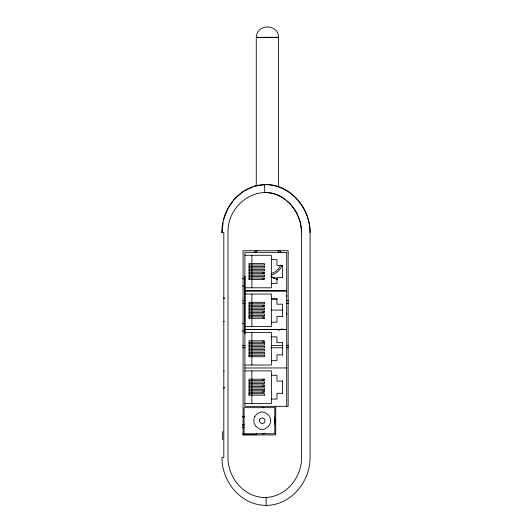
<?xml version="1.0" encoding="UTF-8"?>
<svg xmlns="http://www.w3.org/2000/svg" width="532" height="532" viewBox="0 0 532 532"><rect width="100%" height="100%" fill="white"/><g stroke="black" fill="none" stroke-linecap="round" stroke-linejoin="round"><path stroke-width="0.8" d="M221.944 232.624C221.212 208.305 240.757 184.192 266 184.564C291.077 184.69 310.356 208.418 310.056 232.624L310.056 457.154C310.442 481.36 291.257 505.161 266.173 505.4C241.096 505.38 221.724 481.733 221.944 457.527L223.812 457.527L223.812 232.624L221.944 232.624L223.161 222.516M223.447 220.182L227.842 208.591L234.845 198.636L243.363 191.513M243.969 191.001L252.474 187.158M279.2 330.073L282.233 328.916M278.183 330.106L281.308 329.042M254.595 186.2L266 184.564M256.876 37.579L256.504 37.579C255.965 23.474 279.001 23.474 278.469 37.579M257.973 37.579L278.09 37.579M244.893 255.26L271.373 255.26L271.373 287.792L244.893 287.792M271.373 259.609L276.953 259.609L276.953 265.415L282.532 265.415M249.076 264.996L264.397 264.996M249.076 266.446L264.397 266.446M249.076 267.895L264.397 267.895L264.344 266.446M249.076 269.345L264.397 269.345M249.076 270.801L264.397 270.801L264.344 269.345M249.076 272.251L264.397 272.251M249.076 273.701L264.397 273.701L264.344 272.251M249.076 275.15L264.397 275.15M249.076 276.6L264.397 276.6L264.344 275.15M282.532 277.631L276.953 277.631L276.953 283.436L271.373 283.436M249.076 278.056L264.397 278.056M242.519 278.735L244.926 278.735M242.519 286.076L244.926 286.076M286.721 290.691L244.893 290.691L244.893 252.354L286.721 252.354L286.721 329.461L244.893 329.461L244.893 291.124L286.721 291.124M244.893 294.03L271.373 294.03L271.373 326.562L244.893 326.562M286.416 295.839L286.781 295.839M286.416 296.051L286.781 296.051M271.373 298.379L276.953 298.379L276.953 304.184L282.532 304.184L282.532 316.474M223.812 298.512L224.338 298.512M271.387 299.636L277.059 299.636M242.772 300.427L245.252 300.427M286.642 300.427L288.297 300.427M264.397 302.316L249.076 302.316L249.076 318.276L264.397 318.276M242.665 303.293L245.126 303.293M286.156 303.267L288.736 303.26M249.076 303.765L264.397 303.765L264.344 302.316M249.076 305.215L264.397 305.215M249.076 306.665L264.397 306.665L264.344 305.215M249.076 308.114L264.397 308.114M249.076 309.571L264.397 309.571L264.344 308.114M271.387 310.096L282.731 310.096M249.076 311.021L264.397 311.021M249.076 312.47L264.397 312.47L264.344 311.021M286.416 313.7L286.781 313.7M286.416 313.907L286.781 313.907M249.076 313.92L264.397 313.92L264.344 315.37M249.076 315.37L264.397 315.37M282.532 316.4L276.953 316.4L276.953 322.206L271.373 322.206M249.076 316.826L264.397 316.826L264.344 318.276M223.812 321.601L224.324 321.601M242.519 323.689L244.926 323.689M242.519 331.03L244.926 331.03M244.893 332.507L271.373 332.507L271.373 365.038L244.893 365.038M271.373 336.862L276.953 336.862L276.953 342.668L282.532 342.668M249.076 342.242L264.397 342.242M249.076 343.692L264.397 343.692M249.076 345.148L264.397 345.148L264.344 343.692M242.492 345.428L245.152 345.421M271.413 345.408L283.031 345.401M286.189 345.394L288.763 345.394M249.076 346.598L264.397 346.598M242.772 347.755L245.252 347.755M270.914 347.755L282.505 347.755M286.642 347.755L288.297 347.755M249.076 348.048L264.397 348.048L264.344 346.598M249.076 349.497L264.397 349.497M249.076 350.947L264.397 350.947L264.344 349.497M249.076 352.403L264.397 352.403L264.344 353.853M249.076 353.853L264.397 353.853M282.532 354.884L276.953 354.884L276.953 360.683L271.373 360.683M249.076 355.303L264.397 355.303M244.893 367.998L286.721 367.938M244.893 370.904L271.373 370.904L271.373 403.429L244.893 403.429M223.812 371.13L224.324 371.13M271.373 375.253L276.953 375.253L276.953 381.058L282.532 381.058M264.397 379.183L249.076 379.183L249.076 395.143L264.397 395.143M249.076 380.639L264.397 380.639L264.344 379.183M249.076 382.089L264.397 382.089M249.076 383.539L264.397 383.539L264.344 382.089M249.076 384.988L264.397 384.988L264.344 386.438M249.076 386.438L264.397 386.438M223.812 387.382L224.338 387.382M249.076 387.894L264.397 387.894L264.344 389.344M249.076 389.344L264.397 389.344M249.076 390.794L264.397 390.794M249.076 392.244L264.397 392.244L264.344 390.794M282.532 393.274L276.953 393.274L276.953 399.08L271.373 399.08M249.076 393.693L264.397 393.693L264.344 395.143M242.486 416.363L244.122 416.363M242.545 416.948L244.082 416.948M242.545 424.489L244.082 424.489M242.486 425.075L244.122 425.075M242.492 427.336L244.075 427.336M242.545 433.779L274.771 433.779L274.771 407.658L244.082 407.658L244.075 435.309M242.818 434.651L256.637 434.651L256.637 433.779M271.154 277.245L277.405 279.36M270.855 276.494L277.684 279.087M283.21 197.857C258.313 181.678 226.858 204.833 228.009 232.624L228.009 457.34C227.763 477.556 243.862 497.373 264.81 497.48C285.757 497.373 301.857 477.556 301.604 457.34L301.604 232.624L300.447 223.028M283.842 198.389L285.112 199.453M286.382 200.517L290.831 204.235L296.676 212.547L300.354 222.23M310.056 232.624C310.01 208.025 290.02 184.225 264.537 184.564L264.81 192.478C285.671 192.677 301.551 212.567 301.604 232.624M286.721 406.335L286.721 329.607L244.893 329.607L244.893 406.335L288.158 406.335L288.158 250.725L243.064 250.725L243.064 434.943L275.729 434.943L275.729 406.335M282.532 265.342L282.532 277.704M282.532 342.595L282.532 354.95M282.532 380.985L282.532 393.348M278.595 186.699L278.595 37.287L256.271 37.287L256.271 185.874M266.173 497.287L266.173 505.4M264.344 264.996L264.397 263.546L249.076 263.546L249.076 279.506L264.397 279.506L264.344 278.056M264.344 342.242L264.397 340.793L249.076 340.793L249.076 356.753L264.397 356.753L264.344 355.303M263.001 272.251L263.054 273.701M263.001 278.056L263.054 279.506M263.054 305.215L263.001 306.665M263.054 311.021L263.001 312.47M263.001 316.826L263.054 318.276M263.001 340.793L263.054 342.242M263.054 379.183L263.001 380.639M263.054 384.988L263.001 386.438M263.001 390.794L263.054 392.244M251.869 255.26L251.869 287.792M251.869 294.03L251.869 326.562M251.869 332.507L251.869 365.038M251.869 370.904L251.869 403.429M249.136 278.056L249.136 279.506M249.136 316.826L249.136 318.276M249.136 355.303L249.136 356.753M249.136 393.693L249.136 395.143M244.926 275.915L244.926 333.817M224.092 297.674L224.092 298.372M224.092 387.522L224.092 388.22M222.675 431.525L222.675 439.891M280.623 265.096A13.952 13.952 0 0 1 271.207 273.568M255.892 252.501A13.952 13.952 0 0 1 257.727 250.226M277.458 250.226A13.952 13.952 0 0 1 279.3 252.501M281.933 265.594A15.362 15.362 0 0 1 271.573 274.931M254.296 252.414A15.362 15.362 0 0 1 255.659 250.426M279.526 250.426A15.362 15.362 0 0 1 280.896 252.414M273.727 277.824A27.877 27.877 0 0 1 274.944 278.336M265.468 433.334A12.136 12.136 0 0 1 262.216 433.779M274.346 417.354A13.513 13.513 0 0 1 274.346 424.097M262.216 407.658A12.136 12.136 0 0 1 263.859 407.771M259.523 419.967C258.399 423.465 264.138 425.128 264.916 421.47C266.033 417.972 260.294 416.31 259.523 419.967M254.968 416.363L254.349 417.74A9.031 9.031 0 0 0 254.349 423.698L255.806 426.318L259.357 428.898A8.073 8.073 0 0 0 265.082 428.898L268.633 426.318L270.083 423.698A9.031 9.031 0 0 0 270.083 417.74L268.633 415.12L265.082 412.539A8.073 8.073 0 0 0 259.357 412.539L256.836 414.049L254.968 416.363"/></g></svg>
